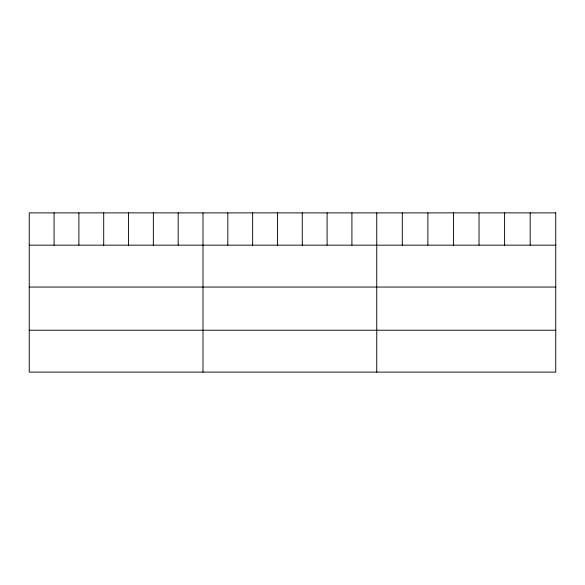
<?xml version="1.0" encoding="UTF-8"?>
<svg xmlns="http://www.w3.org/2000/svg" width="585" height="585" viewBox="0 0 585 585"><rect width="100%" height="100%" fill="white"/><g stroke="black" fill="none" stroke-linecap="round" stroke-linejoin="round"><path stroke-width="0.88" d="M29.25 245.166L555.75 245.166M29.25 287.059L555.75 287.059M29.25 330.218L555.75 330.218M530.178 212.889L530.178 245.166M504.606 212.889L504.606 245.166M479.035 212.889L479.035 245.166M453.455 212.889L453.455 245.166M427.884 212.889L427.884 245.166M402.312 212.889L402.312 245.166M376.74 212.889L376.74 372.111M351.921 212.889L351.921 245.166M327.095 212.889L327.095 245.166M302.277 212.889L302.277 245.166M277.458 212.889L277.458 245.166M252.64 212.889L252.64 245.166M227.814 212.889L227.814 245.166M202.995 212.889L202.995 372.111M178.176 212.889L178.176 245.166M153.35 212.889L153.35 245.166M128.532 212.889L128.532 245.166M103.713 212.889L103.713 245.166M78.895 212.889L78.895 245.166M54.069 212.889L54.069 245.166M555.75 212.889L29.25 212.889L29.25 372.111L555.75 372.111L555.75 212.889"/></g></svg>
